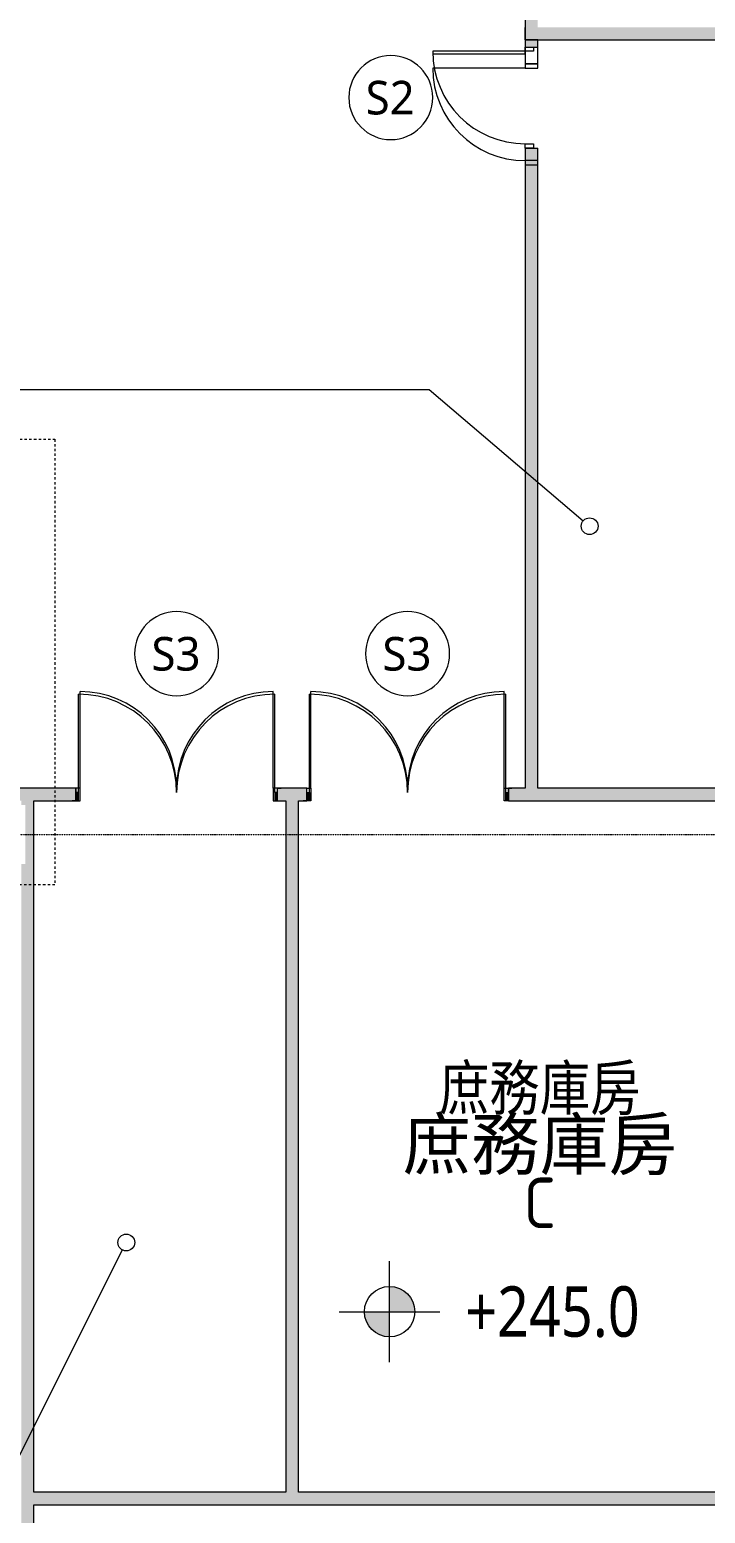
# Model space of a CAD drawing. Extents: x -76427 to 292734, y -42117 to 131250.
# Drawn here: x 244000 to 252046, y 6925 to 24573 of the extents above; entities that cross this region are included whole.
import ezdxf
from ezdxf.enums import TextEntityAlignment as Align

# ---------------------------------------------------------------- set-up
doc = ezdxf.new("R2010")
doc.units = 0
doc.header["$LTSCALE"] = 10
for name, pattern in [('H12PL1$0$JJP_三點線', [0.9, 0.3, -0.15, 0, -0.15, 0, -0.15, 0, -0.15]), ('XFM7P10ICA$0$H12PL1$0$JJP_三點線', [0.9, 0.3, -0.15, 0, -0.15, 0, -0.15, 0, -0.15]), ('XFM7P10ICA$0$H12PL1$0$TAI_虛線', [5.644, 2.822, -2.822])]:
    doc.linetypes.add(name, pattern=pattern)
for name, color, linetype in [('H12PL1$0$A-WALL-EX', 252, 'Continuous'), ('H12PL1$0$A-WALL-IN', 252, 'Continuous'), ('H12PL1$0$A-ZONE', 252, 'Continuous'), ('H12PL1$0$Door', 252, 'Continuous'), ('H12PL1$0$S-GRID', 252, 'Continuous'), ('XFM7P10ICA$0$H12PL1$0$A-TEXT-修改說明', 252, 'Continuous'), ('XFM7P10ICA$0$H12PL1$0$A-WALL-IN', 252, 'Continuous'), ('XFM7P10ICA$0$H12PL1$0$A-ZONE', 252, 'Continuous'), ('XFM7P10ICA$0$H12PL1$0$D label', 252, 'Continuous'), ('XFM7P10ICA$0$H12PL1$0$Door', 252, 'Continuous'), ('XFM7P10ICA$0$H12PL1$0$Hattch', 252, 'Continuous'), ('XFM7P10ICA$0$H12PL1$0$S-GRID', 252, 'Continuous'), ('XFM7P10ICA$0$H12PL1$0$S-SLAB-SHOW', 252, 'Continuous')]:
    doc.layers.add(name, color=color, linetype=linetype)
doc.styles.add('H12PL1$0$Standard', font='', dxfattribs={"width": 0.8})
doc.styles.add('XFM7P10ICA$0$H12PL1$0$Standard', font='isocp.shx', dxfattribs={"bigfont": 'chineset.shx'})
doc.styles.get('H12PL1$0$Standard').set_extended_font_data('Microsoft JhengHei')

# ---------------------------------------------------------------- blocks, each defined once
blk = doc.blocks.new('XFM7P10ICA$0$H12PL1')
at = {"layer": 'XFM7P10ICA$0$H12PL1$0$Hattch', "linetype": 'Continuous', "lineweight": 0}
for points in [[(249900, 24365), (250050, 24365), (250050, 24800), (249900, 24800)], [(252900, 24600), (250050, 24600), (250050, 24450), (252900, 24450)], [(249900, 15550), (250050, 15550), (250050, 23165), (249900, 23165)], [(243300, 15400), (244550, 15400), (244550, 15550), (243300, 15550)], [(246950, 15400), (247300, 15400), (247300, 15550), (246950, 15550)], [(249700, 15400), (252900, 15400), (252900, 15550), (249700, 15550)], [(243900, 350), (243950, 350), (243950, -350), (244050, -350), (244050, 15400), (243900, 15400), (243900, 15350), (243950, 15350), (243950, 14650), (243900, 14650)], [(244550, 15400), (244582, 15400), (244582, 15500), (244550, 15500)], [(246950, 15500), (246918, 15500), (246918, 15400), (246950, 15400)], [(247050, 15400), (247050, 7175), (247200, 7175), (247200, 15400)], [(247300, 15500), (247300, 15400), (247332, 15400), (247332, 15500)], [(249700, 15400), (249700, 15500), (249668, 15500), (249668, 15400)], [(248285.79, 9323.3), (248585.79, 9323.3), (248562.96, 9438.1), (248497.93, 9535.43), (248400.6, 9600.46), (248285.79, 9623.3)], [(248285.79, 9323.3), (247985.79, 9323.3), (248008.63, 9208.49), (248073.66, 9111.16), (248170.99, 9046.13), (248285.79, 9023.3)], [(252900, 7175), (244050, 7175), (244050, 7025), (252900, 7025)]]:
    blk.add_hatch(color=256, dxfattribs=at).paths.add_polyline_path(points)
at = {"layer": 'XFM7P10ICA$0$H12PL1$0$A-TEXT-修改說明', "linetype": 'XFM7P10ICA$0$H12PL1$0$TAI_虛線', "lineweight": 0}
blk.add_lwpolyline([(189700, 14400), (189700, 19700), (244300, 19700), (244300, 14400)], close=True, dxfattribs=at)
at = {"layer": 'XFM7P10ICA$0$H12PL1$0$A-WALL-IN', "lineweight": 0}
for p, q in [((249900, 24365), (250050, 24365)), ((249900, 23165), (250050, 23165)), ((244550, 15550), (244507, 15550)), ((244550, 15500), (244550, 15550)), ((246950, 15550), (246993, 15550)), ((246950, 15500), (246950, 15550)), ((247300, 15550), (247257, 15550)), ((247300, 15500), (247300, 15550)), ((249700, 15550), (249743, 15550)), ((249700, 15500), (249700, 15550)), ((244550, 15400), (244507, 15400)), ((244550, 15400), (244550, 15500)), ((246950, 15400), (246950, 15500)), ((246950, 15400), (246993, 15400)), ((247300, 15400), (247257, 15400)), ((247300, 15400), (247300, 15500)), ((249700, 15400), (249700, 15500)), ((249700, 15400), (249743, 15400))]:
    blk.add_line(p, q, dxfattribs=at)
at = {"layer": 'XFM7P10ICA$0$H12PL1$0$A-WALL-IN', "lineweight": 0, "flags": 128}
for points in [[(249900, 24800), (249900, 24365)], [(250050, 24450), (252900, 24450)], [(250050, 24365), (250050, 24450)], [(249900, 23165), (249900, 15550)], [(250050, 15550), (250050, 23165)], [(244550, 15550), (243300, 15550)], [(247300, 15550), (246950, 15550)], [(249900, 15550), (249700, 15550)], [(252900, 15550), (250050, 15550)], [(244050, 15400), (244550, 15400)], [(244050, 7175), (244050, 15400)], [(246950, 15400), (247050, 15400)], [(247050, 15400), (247050, 7175)], [(247200, 7175), (247200, 15400)], [(247200, 15400), (247300, 15400)], [(249700, 15400), (253050, 15400)], [(247050, 7175), (244050, 7175)], [(252900, 7175), (247200, 7175)], [(244050, 7025), (252900, 7025)], [(244050, -350), (244050, 7025)]]:
    blk.add_lwpolyline(points, dxfattribs=at)
at = {"layer": 'XFM7P10ICA$0$H12PL1$0$A-ZONE', "lineweight": 0}
for p, q in [((242706.16, 20293.19), (248758.89, 20293.19)), ((248758.89, 20293.19), (250591.35, 18730.76)), ((243352.9, 6565.08), (245105.7, 10057.52))]:
    blk.add_line(p, q, dxfattribs=at)
for centre in [(250667.45, 18665.88), (245150.55, 10146.89)]:
    blk.add_circle(centre, 100, dxfattribs=at)
at = {"layer": 'XFM7P10ICA$0$H12PL1$0$D label', "lineweight": 0, "flags": 128}
for points in [[(248300, 24265, 1), (248300, 23265, 1)], [(246250, 17150, 1), (245250, 17150, 1)], [(249000, 17150, 1), (248000, 17150, 1)]]:
    blk.add_lwpolyline(points, format="xyb", close=True, dxfattribs=at)
at = {"layer": 'XFM7P10ICA$0$H12PL1$0$Door', "lineweight": 0}
for p, q in [((249900, 24315), (249900, 24365)), ((249900, 24365), (250000, 24365)), ((250000, 24365), (250000, 24315)), ((249900, 24315), (248800, 24315)), ((248800, 24315), (248800, 24285)), ((248800, 24285), (249900, 24285)), ((249900, 24285), (249900, 24315)), ((250000, 24315), (249900, 24315)), ((249900, 23165), (249900, 23215)), ((249900, 23215), (250000, 23215)), ((250000, 23165), (249900, 23165)), ((250000, 23215), (250000, 23165)), ((244582, 15500), (244582, 16668)), ((246918, 15500), (246918, 16668)), ((247332, 15500), (247332, 16668)), ((249668, 15500), (249668, 16668)), ((244550, 15550), (244507, 15550)), ((244550, 15550), (244507, 15550)), ((244550, 15500), (244550, 15550)), ((244550, 15500), (244550, 15550)), ((246950, 15500), (246950, 15550)), ((246950, 15500), (246950, 15550)), ((246950, 15550), (246993, 15550)), ((246950, 15550), (246993, 15550)), ((247300, 15550), (247257, 15550)), ((247300, 15550), (247257, 15550)), ((247300, 15500), (247300, 15550)), ((247300, 15500), (247300, 15550)), ((249700, 15500), (249700, 15550)), ((249700, 15500), (249700, 15550)), ((249700, 15550), (249743, 15550)), ((249700, 15550), (249743, 15550)), ((244550, 15400), (244507, 15400)), ((244550, 15400), (244507, 15400)), ((244582, 15500), (244550, 15500)), ((244550, 15500), (244550, 15400)), ((244550, 15400), (244550, 15500)), ((244550, 15400), (244550, 15500)), ((244550, 15400), (244582, 15400)), ((244582, 15400), (244582, 15500)), ((246950, 15500), (246918, 15500)), ((246918, 15500), (246918, 15400)), ((246918, 15400), (246950, 15400)), ((246950, 15400), (246950, 15500)), ((246950, 15400), (246950, 15500)), ((246950, 15400), (246950, 15500)), ((246950, 15400), (246993, 15400)), ((246950, 15400), (246993, 15400)), ((247300, 15400), (247257, 15400)), ((247300, 15400), (247257, 15400)), ((247300, 15500), (247332, 15500)), ((247300, 15400), (247300, 15500)), ((247300, 15400), (247300, 15500)), ((247300, 15400), (247300, 15500)), ((247332, 15400), (247300, 15400)), ((247332, 15500), (247332, 15400)), ((249668, 15400), (249668, 15500)), ((249668, 15500), (249700, 15500)), ((249700, 15400), (249668, 15400)), ((249700, 15500), (249700, 15400)), ((249700, 15400), (249700, 15500)), ((249700, 15400), (249700, 15500)), ((249700, 15400), (249743, 15400)), ((249700, 15400), (249743, 15400))]:
    blk.add_line(p, q, dxfattribs=at)
for centre, radius, start, end in [((249900, 24315), 1100, 180, 270), ((244582, 15500), 1168, 0, 90), ((246918, 15500), 1168, 90, 180), ((247332, 15500), 1168, 0, 90), ((249668, 15500), 1168, 90, 180)]:
    blk.add_arc(centre, radius, start, end, dxfattribs=at)
at = {"layer": 'XFM7P10ICA$0$H12PL1$0$S-GRID', "linetype": 'XFM7P10ICA$0$H12PL1$0$JJP_三點線', "lineweight": 0}
blk.add_line((-29000, 15000), (289600, 15000), dxfattribs=at)
at = {"layer": 'XFM7P10ICA$0$H12PL1$0$S-SLAB-SHOW', "lineweight": 0}
for p, q in [((248285.79, 8723.3), (248285.79, 9923.3)), ((247685.79, 9323.3), (248885.79, 9323.3))]:
    blk.add_line(p, q, dxfattribs=at)
blk.add_circle((248285.79, 9323.3), 300, dxfattribs=at)
at = {"layer": 'XFM7P10ICA$0$H12PL1$0$A-ZONE', "style": 'XFM7P10ICA$0$H12PL1$0$Standard'}
for s, p in [('庶務庫房', (250074.01, 12263.51)), ('C', (250074.01, 10917.81))]:
    blk.add_text(s, height=600, dxfattribs=at).set_placement(p, align=Align.TOP_CENTER)
at = {"layer": 'XFM7P10ICA$0$H12PL1$0$D label', "lineweight": 0, "char_height": 400, "attachment_point": 7, "style": 'XFM7P10ICA$0$H12PL1$0$Standard'}
for s, insert in [('\\A1;\\pt0;{\\fMicrosoft JhengHei|b0|i0|c136|p34;S2}', (248000.76, 23558.41)), ('\\A1;\\pt0;{\\fMicrosoft JhengHei|b0|i0|c136|p34;S3}', (245450.76, 16943.41)), ('\\A1;\\pt0;{\\fMicrosoft JhengHei|b0|i0|c136|p34;S3}', (248200.76, 16943.41))]:
    blk.add_mtext(s, dxfattribs=dict(at, insert=insert))
at = {"layer": 'XFM7P10ICA$0$H12PL1$0$S-SLAB-SHOW', "lineweight": 0, "insert": (249185.79, 9013.42), "char_height": 600, "attachment_point": 7, "style": 'XFM7P10ICA$0$H12PL1$0$Standard'}
blk.add_mtext('\\A1;{\\fMicrosoft JhengHei|b0|i0|c136|p34;\\W0.85;+245.0}', dxfattribs=at)
blk = doc.blocks.new('XFM7P10ICA')
blk.add_blockref('XFM7P10ICA$0$H12PL1', (0, 0))
blk = doc.blocks.new('H12PL1')
at = {"layer": 'H12PL1$0$A-WALL-EX', "lineweight": 0, "flags": 128}
for points in [[(249900, 24450), (249900, 24600)], [(249900, 24450), (252900, 24450)]]:
    blk.add_lwpolyline(points, dxfattribs=at)
at = {"layer": 'H12PL1$0$A-WALL-IN', "lineweight": 0}
for p, q in [((249900, 24165), (250050, 24165)), ((249900, 22965), (250050, 22965)), ((244550, 15550), (244507, 15550)), ((244550, 15400), (244550, 15550)), ((246950, 15550), (246993, 15550)), ((246950, 15400), (246950, 15550)), ((247300, 15550), (247257, 15550)), ((247300, 15400), (247300, 15550)), ((249700, 15550), (249743, 15550)), ((249700, 15400), (249700, 15550)), ((244550, 15400), (244507, 15400)), ((246950, 15400), (246993, 15400)), ((247300, 15400), (247257, 15400)), ((249700, 15400), (249743, 15400))]:
    blk.add_line(p, q, dxfattribs=at)
at = {"layer": 'H12PL1$0$A-WALL-IN', "lineweight": 0, "flags": 128}
for points in [[(249900, 24450), (249900, 24165)], [(250050, 24450), (249900, 24450)], [(250050, 24165), (250050, 24450)], [(249900, 22965), (249900, 15550)], [(250050, 15550), (250050, 22965)], [(244550, 15550), (243300, 15550)], [(247300, 15550), (246950, 15550)], [(249900, 15550), (249700, 15550)], [(252900, 15550), (250050, 15550)], [(244050, 15400), (244550, 15400)], [(244050, 7175), (244050, 15400)], [(246950, 15400), (247050, 15400)], [(247050, 15400), (247050, 7175)], [(247200, 7175), (247200, 15400)], [(247200, 15400), (247300, 15400)], [(249700, 15400), (252900, 15400)], [(247050, 7175), (244050, 7175)], [(252900, 7175), (247200, 7175)], [(244050, 7025), (252900, 7025)], [(244050, -350), (244050, 7025)]]:
    blk.add_lwpolyline(points, dxfattribs=at)
at = {"layer": 'H12PL1$0$A-ZONE', "lineweight": 0}
for p, q in [((242706.16, 20293.19), (248758.89, 20293.19)), ((248758.89, 20293.19), (250591.35, 18730.76)), ((243352.9, 6565.08), (245105.7, 10057.52))]:
    blk.add_line(p, q, dxfattribs=at)
for centre in [(250667.45, 18665.88), (245150.55, 10146.89)]:
    blk.add_circle(centre, 100, dxfattribs=at)
at = {"layer": 'H12PL1$0$Door', "lineweight": 0}
for p, q in [((249900, 24115), (248800, 24115)), ((249900, 24165), (249900, 24115)), ((250050, 24165), (249900, 24165)), ((249900, 24165), (250050, 24165)), ((249900, 24165), (250050, 24165)), ((249900, 24115), (250050, 24115)), ((250050, 24115), (250050, 24165)), ((250050, 23015), (249900, 23015)), ((249900, 23015), (249900, 22965)), ((249900, 22965), (250050, 22965)), ((249900, 22965), (250050, 22965)), ((249900, 22965), (250050, 22965)), ((250050, 22965), (250050, 23015)), ((244600, 15550), (244600, 16700)), ((246900, 15550), (246900, 16700)), ((247350, 15550), (247350, 16700)), ((249650, 15550), (249650, 16700)), ((244550, 15550), (244507, 15550)), ((244550, 15550), (244507, 15550)), ((244600, 15550), (244550, 15550)), ((244550, 15550), (244550, 15400)), ((244550, 15400), (244550, 15550)), ((244550, 15400), (244550, 15550)), ((244600, 15400), (244600, 15550)), ((246950, 15550), (246900, 15550)), ((246900, 15550), (246900, 15400)), ((246950, 15400), (246950, 15550)), ((246950, 15400), (246950, 15550)), ((246950, 15400), (246950, 15550)), ((246950, 15550), (246993, 15550)), ((246950, 15550), (246993, 15550)), ((247300, 15550), (247257, 15550)), ((247300, 15550), (247257, 15550)), ((247300, 15550), (247350, 15550)), ((247300, 15400), (247300, 15550)), ((247300, 15400), (247300, 15550)), ((247300, 15400), (247300, 15550)), ((247350, 15550), (247350, 15400)), ((249650, 15400), (249650, 15550)), ((249650, 15550), (249700, 15550)), ((249700, 15550), (249700, 15400)), ((249700, 15400), (249700, 15550)), ((249700, 15400), (249700, 15550)), ((249700, 15550), (249743, 15550)), ((249700, 15550), (249743, 15550)), ((244550, 15400), (244507, 15400)), ((244550, 15400), (244507, 15400)), ((244550, 15400), (244600, 15400)), ((246900, 15400), (246950, 15400)), ((246950, 15400), (246993, 15400)), ((246950, 15400), (246993, 15400)), ((247300, 15400), (247257, 15400)), ((247300, 15400), (247257, 15400)), ((247350, 15400), (247300, 15400)), ((249700, 15400), (249650, 15400)), ((249700, 15400), (249743, 15400)), ((249700, 15400), (249743, 15400))]:
    blk.add_line(p, q, dxfattribs=at)
for centre, radius, start, end in [((249900, 24115), 1100, 180, 270), ((244600, 15550), 1150, 0, 90), ((246900, 15550), 1150, 90, 180), ((247350, 15550), 1150, 0, 90), ((249650, 15550), 1150, 90, 180)]:
    blk.add_arc(centre, radius, start, end, dxfattribs=at)
at = {"layer": 'H12PL1$0$S-GRID', "linetype": 'H12PL1$0$JJP_三點線', "lineweight": 0}
blk.add_line((-29000, 15000), (289600, 15000), dxfattribs=at)
at = {"layer": 'H12PL1$0$A-ZONE', "style": 'H12PL1$0$Standard'}
blk.add_text('庶務庫房', height=600, dxfattribs=at).set_placement((250074.01, 11614.86), align=Align.TOP_CENTER)

msp = doc.modelspace()

# ---------------------------------------------------------------- block references
msp.add_blockref('XFM7P10ICA', (0, 0))

# ---------------------------------------------------------------- next in the draw order: block references
msp.add_blockref('H12PL1', (0, 0))

doc.saveas('drawing.dxf')
